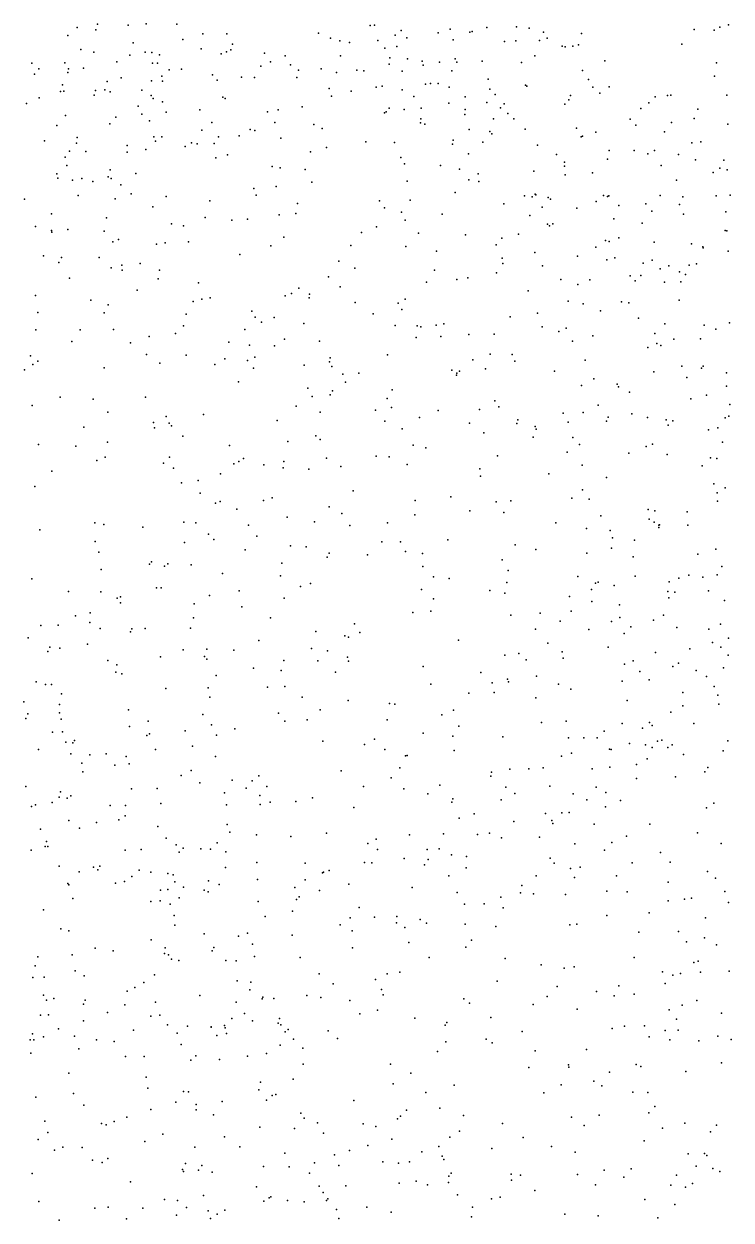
# Model space of a CAD drawing. Header units: metres. Extents: x -23.9 to 23.9, y -28.5 to 28.5.
# Drawn here: x -2.513 to -1.803, y -2.392 to -1.191 of the extents above; entities that cross this region are included whole.
import ezdxf

# ---------------------------------------------------------------- set-up
doc = ezdxf.new("R2010")
doc.units = ezdxf.units.M

msp = doc.modelspace()

# ---------------------------------------------------------------- linework, layer by layer
for p in [(-2.4593, -1.1944, 3.1175), (-2.4403, -1.1967, 3.0386), (-2.4387, -1.1913, -7.6052), (-2.4079, -1.192, -6.5539), (-2.3899, -1.1909, 4.5947), (-2.3593, -1.191, -10.595), (-2.2168, -1.2003, -6.5965), (-2.1651, -1.1924, -0.316), (-2.1608, -1.1921, 2.6743), (-2.1341, -1.1975, -6.0742), (-2.0967, -1.1999, -0.2078), (-2.0849, -1.1962, -6.51), (-2.065, -1.1992, -7.564), (-2.0628, -1.1984, 4.6218), (-2.0481, -1.1945, -7.2345), (-2.0183, -1.1939, -6.2629), (-2.0056, -1.1952, 3.3008), (-1.9911, -1.1991, -7.4011), (-1.9531, -1.2004, -0.9899), (-1.8398, -1.1964, 3.8541), (-1.8199, -1.1971, 24.5927), (-1.8143, -1.1943, 4.7745), (-1.8054, -1.1917, 25.7989), (-2.4686, -1.2026, 2.961), (-2.4029, -1.21, -7.0948), (-2.3532, -1.2064, 3.0728), (-2.3329, -1.201, 16.9084), (-2.309, -1.201, -6.0224), (-2.3034, -1.2111, 3.1247), (-2.2049, -1.2051, 2.8494), (-2.1955, -1.2079, -7.6762), (-2.1858, -1.2097, 26.7362), (-2.1574, -1.2076, 24.1589), (-2.14, -1.2023, 7.0792), (-2.1284, -1.2047, 9.7336), (-2.0817, -1.2069, -7.1639), (-2.0304, -1.2084, 24.274), (-2.0188, -1.2078, 26.2001), (-1.9951, -1.2077, -7.4838), (-1.9874, -1.2052, -6.3751), (-1.9559, -1.2118, 4.1168), (-1.8522, -1.2111, 3.9277), (-2.4554, -1.2165, -5.7341), (-2.4425, -1.2194, -10.3156), (-2.4062, -1.2223, -10.3883), (-2.391, -1.2192, -5.577), (-2.3842, -1.2196, -10.6874), (-2.3765, -1.2219, -5.4859), (-2.3346, -1.2158, 25.752), (-2.3147, -1.2208, 2.3517), (-2.3093, -1.2188, 0.1589), (-2.3049, -1.217, 2.9702), (-2.2712, -1.2203, 7.0176), (-2.2504, -1.223, 2.3847), (-2.195, -1.223, 0.1021), (-2.1504, -1.2151, 3.179), (-2.1382, -1.2135, 2.5423), (-1.9999, -1.2228, -6.1371), (-1.9724, -1.2131, 26.273), (-1.9695, -1.2139, 26.5303), (-1.9617, -1.2131, -0.0932), (-2.5047, -1.2302, 0.3474), (-2.4976, -1.236, -6.5995), (-2.4715, -1.23, 26.6412), (-2.4678, -1.2361, -6.0049), (-2.4527, -1.2354, 6.8536), (-2.4192, -1.229, 4.3619), (-2.3837, -1.2303, -6.6475), (-2.3787, -1.2303, 26.6955), (-2.3546, -1.2364, -7.728), (-2.2747, -1.2333, 4.3393), (-2.2651, -1.229, 3.0513), (-2.245, -1.2318, -7.7283), (-2.2144, -1.2361, -6.6625), (-2.1461, -1.2312, -0.7194), (-2.1454, -1.225, -6.6323), (-2.1278, -1.2259, -7.072), (-2.113, -1.2283, 2.7871), (-2.112, -1.2323, -0.2836), (-2.0956, -1.2294, 2.71), (-2.0797, -1.2259, 26.6372), (-2.0781, -1.2294, -7.6578), (-2.0526, -1.2282, 1.3053), (-2.0132, -1.2295, -6.5275), (-1.9295, -1.2278, 25.7304), (-1.8176, -1.2298, 3.6329), (-2.502, -1.2414, -7.6739), (-2.4684, -1.2396, -7.0696), (-2.4289, -1.2487, -7.7302), (-2.4151, -1.2451, -5.1898), (-2.3847, -1.2479, 24.0487), (-2.3741, -1.2434, 2.3069), (-2.3735, -1.2485, 26.1773), (-2.367, -1.2371, -10.5057), (-2.3235, -1.2421, 1.211), (-2.3185, -1.2473, 6.9672), (-2.2942, -1.2443, -5.9487), (-2.2811, -1.2446, 26.137), (-2.2388, -1.2448, 3.1299), (-2.2369, -1.2374, -7.0317), (-2.199, -1.2398, 25.6243), (-2.1786, -1.2374, 26.1511), (-2.1715, -1.2379, 2.4275), (-2.133, -1.2383, 0.0712), (-2.0833, -1.2381, 2.6173), (-2.0467, -1.2464, -7.0982), (-1.9519, -1.2376, -6.4616), (-1.946, -1.2468, 3.3325), (-1.8194, -1.2432, 1.2986), (-2.4759, -1.2588, 26.2832), (-2.4738, -1.2521, 5.9483), (-2.4724, -1.2583, 6.1356), (-2.4409, -1.2578, -10.8977), (-2.4315, -1.2571, 25.8165), (-2.4262, -1.2591, 6.0767), (-2.3942, -1.2574, -7.0163), (-2.2064, -1.2557, 26.6303), (-2.1842, -1.2583, 4.5798), (-2.1591, -1.2544, 4.3006), (-2.1532, -1.2533, 2.9199), (-2.1331, -1.2569, -7.7409), (-2.1097, -1.2515, 2.4711), (-2.1044, -1.2508, 4.5961), (-2.0967, -1.2507, 4.2635), (-2.0858, -1.2543, -0.7769), (-2.045, -1.2565, -6.6239), (-2.0092, -1.2525, -0.8799), (-2.0079, -1.2535, -7.6467), (-1.9415, -1.2544, 0.008), (-1.9345, -1.2603, -0.1393), (-1.9252, -1.2541, -6.1883), (-2.5101, -1.2707, 2.2705), (-2.4972, -1.2652, 26.4206), (-2.442, -1.2623, -5.6747), (-2.385, -1.2627, -5.3731), (-2.383, -1.2659, -5.9361), (-2.3736, -1.269, 0.1838), (-2.313, -1.2644, -6.7113), (-2.3105, -1.2656, 26.6183), (-2.2039, -1.2634, 7.0151), (-2.1214, -1.2636, -0.3689), (-2.0863, -1.2704, 26.426), (-2.0698, -1.264, 25.6074), (-2.0479, -1.2697, 2.7587), (-2.0398, -1.2619, -0.2297), (-2.0305, -1.2711, 2.685), (-1.9699, -1.2714, -6.5802), (-1.9657, -1.2671, -6.0724), (-1.9639, -1.2629, -7.1515), (-1.8853, -1.27, -7.4302), (-1.879, -1.2641, 4.044), (-1.8667, -1.2629, 25.7795), (-1.8634, -1.2625, 4.7193), (-1.8073, -1.2625, 3.8374), (-2.4708, -1.2827, -6.6913), (-2.4205, -1.2844, 26.3672), (-2.398, -1.2736, 1.1701), (-2.3943, -1.2816, 2.2479), (-2.3697, -1.2795, 26.55), (-2.3361, -1.277, -21.593), (-2.2681, -1.2791, -6.9653), (-2.2574, -1.2771, 26.2375), (-2.2332, -1.2741, 2.3113), (-2.1507, -1.2802, 26.3266), (-2.1492, -1.279, 2.3535), (-2.1461, -1.2754, 26.5339), (-2.1311, -1.2769, 25.5271), (-2.114, -1.2756, -0.6711), (-2.0702, -1.2817, 2.8632), (-2.0696, -1.2769, -7.0331), (-2.0344, -1.2752, -5.9906), (-2.027, -1.2808, 7.0478), (-1.8933, -1.2757, -7.5076), (-1.8364, -1.2766, 3.5001), (-2.4797, -1.2927, -10.9714), (-2.4263, -1.2912, -5.604), (-2.3867, -1.2881, -6.7297), (-2.3239, -1.2897, -10.6104), (-2.2607, -1.29, 6.9714), (-2.2215, -1.2918, 0.0848), (-2.2132, -1.296, 26.4198), (-2.1146, -1.2903, 7.0284), (-2.1144, -1.2863, -0.5965), (-2.1104, -1.2915, -5.9228), (-2.0412, -1.2861, 4.2385), (-2.0209, -1.2861, 2.5858), (-2.0094, -1.2964, 1.3346), (-1.9581, -1.2957, -0.202), (-1.9041, -1.2864, -6.5042), (-1.8986, -1.2926, -0.903), (-1.8626, -1.2899, -7.308), (-1.8401, -1.2858, 3.9776), (-1.8061, -1.2916, 3.5667), (-2.4918, -1.3083, -5.0753), (-2.4592, -1.305, 2.2107), (-2.3822, -1.3044, 6.8614), (-2.3804, -1.3087, 25.7712), (-2.3741, -1.3044, -7.8214), (-2.3341, -1.2976, -10.7183), (-2.3172, -1.3043, -5.8674), (-2.2966, -1.3034, 0.1146), (-2.2854, -1.2969, 26.4804), (-2.2808, -1.2979, 26.3524), (-2.2549, -1.3055, 24.035), (-2.0818, -1.3076, 3.1828), (-2.0656, -1.2969, -7.7593), (-2.045, -1.299, 0.0141), (-2.0431, -1.3013, -0.7384), (-1.9533, -1.3042, 4.6504), (-1.952, -1.3037, 3.2901), (-1.9386, -1.2995, 7.0358), (-1.8697, -1.2992, 3.4081), (-2.467, -1.3187, -5.8889), (-2.4597, -1.3106, -5.1386), (-2.4506, -1.3188, 6.7724), (-2.4091, -1.3129, -5.318), (-2.4089, -1.3196, -10.9176), (-2.3902, -1.3168, -6.9306), (-2.3507, -1.3139, -6.7987), (-2.3443, -1.3101, -10.3863), (-2.3388, -1.3112, 4.5689), (-2.3216, -1.3109, -10.4632), (-2.225, -1.3193, 2.2523), (-2.2088, -1.3149, -6.8791), (-2.1696, -1.3093, 1.3111), (-2.1407, -1.3098, 24.0802), (-2.0826, -1.3117, 2.9545), (-2.0521, -1.3097, 18.8709), (-1.9973, -1.3125, -0.276), (-1.9252, -1.3179, -6.6141), (-1.9003, -1.3181, 1.3367), (-1.8797, -1.3178, -0.1876), (-1.8423, -1.3101, 24.4746), (-1.8332, -1.3092, -6.2513), (-2.4712, -1.3247, 1.1256), (-2.3201, -1.3252, 6.0368), (-2.3083, -1.3223, 6.9174), (-2.1343, -1.325, -6.7729), (-2.1307, -1.3315, 3.1388), (-2.0663, -1.3213, 2.3781), (-1.9781, -1.3219, -0.7988), (-1.9702, -1.3296, -6.6782), (-1.9269, -1.3265, 4.1485), (-1.8866, -1.3214, -7.6236), (-1.8556, -1.322, 5.8504), (-1.8387, -1.3273, -7.5572), (-1.8103, -1.3276, -6.3665), (-2.4796, -1.3414, 6.2708), (-2.4697, -1.3329, -5.6717), (-2.4279, -1.3443, -10.1915), (-2.426, -1.3373, 5.9433), (-2.4003, -1.3412, 23.9814), (-2.2636, -1.334, 4.5623), (-2.2556, -1.3352, 1.289), (-2.2303, -1.3369, 4.3659), (-2.0944, -1.3329, 1.3376), (-2.0755, -1.3368, -7.8202), (-2.0566, -1.3415, -5.885), (-2.0008, -1.3388, 2.8799), (-1.9702, -1.3337, 0.007), (-1.9693, -1.3425, 2.4973), (-1.9419, -1.3404, -5.9704), (-1.8731, -1.3331, -7.1395), (-1.8208, -1.3402, 1.3337), (-1.8143, -1.3358, -6.1852), (-1.8069, -1.3372, 5.9279), (-2.4786, -1.3456, -6.8625), (-2.4639, -1.3479, 6.6939), (-2.4546, -1.3459, 4.5819), (-2.4433, -1.3492, -10.9915), (-2.4249, -1.3459, -5.5236), (-2.4154, -1.3523, 4.4022), (-2.2819, -1.3561, -10.6371), (-2.2596, -1.3541, 2.1903), (-2.2237, -1.3499, -7.877), (-2.1281, -1.3487, 6.9855), (-2.0662, -1.3474, -6.9369), (-2.056, -1.349, 4.6018), (-1.8578, -1.3476, 6.9904), (-2.512, -1.3669, 2.1556), (-2.4582, -1.363, -5.1946), (-2.4211, -1.3665, -7.8821), (-2.405, -1.3615, -5.8114), (-2.37, -1.3643, -10.2507), (-2.3261, -1.3685, -10.8287), (-2.2795, -1.3627, -10.5108), (-2.1557, -1.3686, 4.3466), (-2.1248, -1.3679, 2.2486), (-2.0799, -1.3601, 25.6007), (-2.0101, -1.3633, -0.5677), (-2.0025, -1.3644, -0.4687), (-1.9996, -1.3618, 6.9953), (-1.9989, -1.3626, 25.6956), (-1.9865, -1.3653, 4.2333), (-1.9841, -1.3668, -0.6678), (-1.9308, -1.3632, 2.7394), (-1.9269, -1.3642, 2.6081), (-1.9256, -1.3634, -7.7453), (-1.8739, -1.363, -7.6931), (-1.8512, -1.3644, 24.3877), (-1.818, -1.3634, -6.1021), (-1.8038, -1.3627, -0.8496), (-2.3831, -1.3744, 2.1459), (-2.2381, -1.3711, 6.9197), (-2.1507, -1.3754, -5.8105), (-2.1336, -1.3798, 25.5279), (-2.0309, -1.3716, -6.8483), (-1.9924, -1.375, 2.9453), (-1.9577, -1.3759, -5.9082), (-1.9383, -1.3693, 2.8212), (-1.9155, -1.373, -0.3304), (-1.8883, -1.3714, 24.2858), (-1.8824, -1.3789, 4.1126), (-1.8547, -1.3723, -0.798), (-1.808, -1.3795, -0.2535), (-2.4848, -1.3815, 6.507), (-2.4298, -1.3856, 25.7903), (-2.3646, -1.3917, 1.2383), (-2.3307, -1.3851, 6.1129), (-2.3041, -1.388, 0.0899), (-2.2883, -1.3868, -10.7559), (-2.2563, -1.3827, 6.0464), (-2.2397, -1.3813, 23.9914), (-2.1299, -1.3879, 24.034), (-2.093, -1.3819, 4.3115), (-2.005, -1.3833, -7.8364), (-1.9871, -1.3919, -6.9317), (-1.9818, -1.3917, 3.2176), (-1.9207, -1.3867, -7), (-1.892, -1.3908, 5.8171), (-1.8506, -1.3818, -6.6257), (-2.501, -1.3942, -7.8721), (-2.4848, -1.3984, -5.6231), (-2.4847, -1.3999, 10.993), (-2.4686, -1.3971, 6.4278), (-2.4322, -1.3988, 14.7997), (-2.3526, -1.3935, -7.9121), (-2.1739, -1.4004, 6.0208), (-2.1587, -1.3945, 6.9334), (-2.1167, -1.4008, 4.5817), (-2.0694, -1.4027, 18.2881), (-2.0161, -1.4021, 16.0602), (-1.9852, -1.3936, 2.3632), (-1.8087, -1.3982, 3.4712), (-1.8073, -1.3986, 3.984), (-2.4233, -1.4095, 1.1999), (-2.4176, -1.4072, 4.5735), (-2.3795, -1.412, 6.2203), (-2.371, -1.4105, 6.736), (-2.3473, -1.4097, -5.7738), (-2.2647, -1.4136, 16.4075), (-2.2517, -1.4051, 4.3953), (-2.1845, -1.4134, -7.9216), (-2.1294, -1.4144, -25.4004), (-2.0386, -1.4128, 3.1684), (-2.033, -1.4059, 3.0317), (-1.9386, -1.4151, 4.6577), (-1.9289, -1.4084, 24.2056), (-1.9251, -1.4093, 1.3622), (-1.9155, -1.4055, -0.5034), (-1.88, -1.4099, 6.9381), (-1.8426, -1.4118, 5.9837), (-1.8314, -1.4145, 5.7714), (-1.8309, -1.4155, -0.3648), (-2.4929, -1.4236, 2.1122), (-2.4749, -1.4254, -5.5463), (-2.437, -1.4252, 6.5349), (-2.296, -1.4224, 2.1252), (-2.0987, -1.419, -7.9045), (-2.0327, -1.4261, 24.088), (-1.9997, -1.4204, -5.8385), (-1.957, -1.424, -6.7995), (-1.9275, -1.4278, 2.8944), (-1.9195, -1.4258, -7.8042), (-1.8822, -1.4279, -5.9317), (-1.8057, -1.4191, -7.0981), (-2.4776, -1.4304, -5.2673), (-2.4249, -1.4358, -5.7615), (-2.4143, -1.4331, 6.3475), (-2.4141, -1.4382, 0.1595), (-2.3959, -1.4315, -10.173), (-2.3767, -1.4381, 4.4095), (-2.1967, -1.429, 0.0399), (-2.1804, -1.436, 4.5751), (-2.1007, -1.4382, 6.0415), (-2.0383, -1.4406, 5.9848), (-2.032, -1.4313, 1.3647), (-1.9921, -1.4338, -22.7254), (-1.891, -1.4311, 2.8054), (-1.8741, -1.4367, 2.7162), (-1.8652, -1.4337, 25.7867), (-1.8547, -1.4397, 3.3737), (-1.8449, -1.4332, 0.0115), (-1.8376, -1.4317, -0.5718), (-2.4667, -1.4462, 23.9364), (-2.3779, -1.4469, 6.6397), (-2.3375, -1.4509, 0.1042), (-2.207, -1.4448, 5.9544), (-2.1085, -1.4501, 5.971), (-2.0781, -1.4476, 25.587), (-2.0671, -1.4458, 6.8941), (-1.9738, -1.4474, 25.7089), (-1.9568, -1.4526, 5.9707), (-1.9445, -1.4478, 5.8455), (-1.9041, -1.4438, 4.1572), (-1.8991, -1.4487, 6.0478), (-1.8936, -1.4434, 5.9332), (-1.8698, -1.4501, -6.7132), (-1.8533, -1.4499, 24.2929), (-1.8487, -1.4423, 4.0777), (-2.5011, -1.4634, 1.1303), (-2.3988, -1.458, -11.0072), (-2.2503, -1.4638, -10.7197), (-2.2441, -1.4616, -10.4989), (-2.2368, -1.4561, -10.579), (-2.2259, -1.4622, 6.8018), (-2.1952, -1.4548, 2.1405), (-2.0064, -1.4588, 4.2623), (-2.4455, -1.4682, -11.0633), (-2.428, -1.4728, 25.7534), (-2.3428, -1.4695, -10.2243), (-2.3341, -1.4672, 25.6882), (-2.3256, -1.466, 6.6827), (-2.2263, -1.466, -7.9644), (-2.1801, -1.4705, 6.1227), (-2.137, -1.4712, 25.5129), (-2.13, -1.4671, -5.7497), (-1.9664, -1.4691, 1.3736), (-1.9513, -1.4718, 24.1369), (-1.9129, -1.47, 6.8641), (-1.9054, -1.471, 2.4121), (-1.855, -1.4683, -7.7822), (-2.4985, -1.4805, -5.444), (-2.4321, -1.4809, 4.5758), (-2.3499, -1.4824, 6.5632), (-2.284, -1.4794, 6.2183), (-2.2805, -1.4852, -10.3256), (-2.2614, -1.4855, 6.7291), (-2.1621, -1.482, 1.3484), (-2.1332, -1.4776, 0.012), (-2.0245, -1.485, 4.6241), (-1.9971, -1.4812, 6.0815), (-1.9341, -1.4789, 2.344), (-1.8958, -1.4861, 24.2058), (-2.5005, -1.4981, 5.8931), (-2.456, -1.498, 0.1861), (-2.4227, -1.4978, 4.4213), (-2.3524, -1.4938, 6.4674), (-2.291, -1.4975, 4.408), (-2.2741, -1.4902, 5.9418), (-2.2316, -1.4915, -10.644), (-2.1401, -1.4936, 4.5862), (-2.1178, -1.4938, 4.3453), (-2.1143, -1.4948, 24.0011), (-2.0989, -1.4933, 2.1642), (-2.0913, -1.4919, 11.148), (-1.9926, -1.495, 2.2528), (-1.9758, -1.4996, -0.008), (-1.9683, -1.4962, 3.1908), (-1.8694, -1.4918, -6.9462), (-1.8299, -1.4934, 2.6843), (-1.8181, -1.4972, -6.7053), (-1.8044, -1.4908, -7.0204), (-2.4644, -1.5097, -7.9695), (-2.4056, -1.511, 2.0487), (-2.3868, -1.5047, -10.1409), (-2.3606, -1.5016, 23.922), (-2.3068, -1.5103, 6.3621), (-2.2511, -1.5072, -10.3861), (-2.216, -1.5094, 4.3864), (-2.119, -1.5057, 6.1419), (-2.0942, -1.5046, 1.366), (-2.0661, -1.5026, 6.8128), (-2.0405, -1.5022, -7.9389), (-1.9621, -1.5092, 4.6549), (-1.9416, -1.5041, 4.2124), (-1.8793, -1.5017, -6.8022), (-1.8775, -1.5116, 4.1333), (-1.8603, -1.5072, 4.7258), (-1.8336, -1.5071, 2.7754), (-2.506, -1.5241, -5.6163), (-2.3896, -1.5229, 5.9184), (-2.3499, -1.5233, -10.9767), (-2.2863, -1.5132, 25.6268), (-2.2611, -1.5142, 1.3174), (-2.1477, -1.5232, 6.7502), (-2.0446, -1.5224, -5.746), (-2.0226, -1.5227, 6.1465), (-1.8864, -1.5156, 5.795), (-1.8735, -1.5136, -5.8563), (-2.5037, -1.5328, 0.2334), (-2.4985, -1.5294, 23.9125), (-2.4322, -1.5361, -5.705), (-2.3762, -1.5315, 1.2479), (-2.321, -1.5328, -5.6928), (-2.3109, -1.5271, 2.0519), (-2.2882, -1.5287, -10.2702), (-2.2823, -1.5364, 6.4931), (-2.2808, -1.5254, 6.5885), (-2.2314, -1.5333, 0.0426), (-2.2058, -1.53, 25.5599), (-2.2053, -1.526, 2.0876), (-2.2037, -1.5349, -8.0035), (-2.0621, -1.5281, -0.0009), (-2.02, -1.5294, 24.0549), (-1.9493, -1.5283, 6.1532), (-1.8522, -1.5344, 6.7436), (-1.8327, -1.5363, 2.8399), (-1.8309, -1.5344, 0.0071), (-2.5121, -1.5382, 1.1236), (-2.1926, -1.5424, 6.6513), (-2.1765, -1.5414, 23.9595), (-2.083, -1.5386, 6.1999), (-2.0783, -1.5435, 25.5864), (-2.0781, -1.5414, 6.7336), (-2.0755, -1.5394, 4.6165), (-2.0492, -1.5372, 4.2992), (-1.98, -1.5394, 1.398), (-1.9407, -1.5473, 3.051), (-1.8805, -1.5402, 2.9606), (-1.8473, -1.5459, 1.3898), (-1.8075, -1.5413, 4.7793), (-2.2972, -1.5502, -8.0168), (-2.2277, -1.5564, -10.734), (-2.2029, -1.5591, 6.5396), (-2.19, -1.5505, -25.8935), (-2.143, -1.5582, 6.2827), (-1.9531, -1.554, 6.7226), (-1.9173, -1.5524, 3.2636), (-1.9159, -1.5551, 6.2324), (-1.9048, -1.5605, -5.8103), (-1.8075, -1.5544, 2.5917), (-2.4762, -1.5657, 4.6146), (-2.443, -1.5675, 4.4196), (-2.3905, -1.5654, 0.137), (-2.2234, -1.5649, -5.6841), (-2.2052, -1.5632, 6.4432), (-2.1479, -1.5669, 1.4027), (-2.0399, -1.5691, -7.9718), (-1.8433, -1.5672, 6.6489), (-1.8275, -1.5635, 4.0551), (-2.5043, -1.5739, -10.0239), (-2.4283, -1.5806, 1.2044), (-2.3324, -1.5828, 4.407), (-2.2393, -1.5746, 1.3782), (-2.2154, -1.5807, -10.5067), (-2.1596, -1.5787, 0.0226), (-2.1438, -1.5761, 6.3679), (-2.097, -1.5789, 6.6199), (-2.0555, -1.578, 6.302), (-2.036, -1.5752, 1.4274), (-1.9715, -1.5815, 6.65), (-1.9512, -1.5809, 24.0566), (-1.9363, -1.5735, 4.2022), (-1.9024, -1.5824, -7.8981), (-1.8053, -1.5845, 2.5206), (-1.804, -1.573, 6.3716), (-2.4526, -1.5958, -5.6602), (-2.3824, -1.5911, 2.0205), (-2.3817, -1.5965, 23.9039), (-2.3697, -1.5851, 11.7505), (-2.3669, -1.5917, -8.0233), (-2.3646, -1.5943, 4.5984), (-2.2585, -1.589, -10.328), (-2.1505, -1.5896, -5.6841), (-2.1157, -1.5861, -8.0075), (-2.0653, -1.5918, -5.7091), (-2.0178, -1.592, 25.6905), (-2.0168, -1.5884, 4.6566), (-1.9995, -1.5951, 4.256), (-1.9665, -1.5905, 1.4596), (-1.9278, -1.5895, 6.3448), (-1.9262, -1.5858, 3.2026), (-1.8867, -1.5861, 6.5827), (-1.868, -1.5882, 4.7503), (-1.8661, -1.5936, 6.4965), (-1.8614, -1.5893, 6.4093), (-1.8162, -1.5962, -6.929), (-1.8089, -1.5863, 25.8263), (-2.3532, -1.6046, -5.6712), (-2.2198, -1.6045, 4.3785), (-2.2152, -1.608, -10.6803), (-2.1331, -1.5973, 2.0879), (-2.051, -1.6012, 6.4694), (-2.0016, -1.6056, 1.5844), (-1.9984, -1.5976, 2.1837), (-1.9617, -1.6061, 6.4804), (-1.8254, -1.5982, 1.4393), (-2.4979, -1.6132, 2.0138), (-2.4604, -1.6146, 0.2005), (-2.4286, -1.6109, 25.6685), (-2.3064, -1.6142, 0.0855), (-2.2479, -1.6101, 2.0382), (-2.1221, -1.6137, 5.8794), (-2.1091, -1.6164, 4.3295), (-1.9674, -1.6207, -7.9599), (-1.9551, -1.6131, 3.1334), (-1.8882, -1.6152, 1.599), (-1.8816, -1.6127, 5.7524), (-1.8116, -1.6108, -6.8339), (-2.4394, -1.6291, -8.027), (-2.4311, -1.6257, 4.6226), (-2.3726, -1.6318, 1.2358), (-2.3664, -1.6259, -11.0219), (-2.3018, -1.6326, 25.5267), (-2.297, -1.6301, 1.2887), (-2.2922, -1.627, -19.5008), (-2.2517, -1.6303, 4.6115), (-2.2091, -1.6268, 5.8872), (-2.1591, -1.6248, 23.9556), (-2.1461, -1.6253, 1.5817), (-2.0372, -1.6243, 5.8409), (-1.9054, -1.6219, 2.2808), (-1.867, -1.6231, 4.0996), (-1.8236, -1.6266, 3.4238), (-1.8171, -1.6271, 1.603), (-2.4846, -1.64, -11.1318), (-2.3626, -1.6368, 0.128), (-2.3152, -1.6426, -10.9518), (-2.2717, -1.6335, -5.6544), (-2.2523, -1.6364, 1.4356), (-2.2266, -1.638, 0.0533), (-2.1945, -1.6353, 1.5205), (-2.1279, -1.6331, 25.5737), (-2.0551, -1.6374, -8.0041), (-2.0544, -1.6447, 1.6878), (-1.9858, -1.6424, 1.7039), (-1.9524, -1.6338, 5.7946), (-1.832, -1.6344, 0.0184), (-2.5015, -1.6551, 25.6704), (-2.3545, -1.6514, 19.2958), (-2.3378, -1.6492, 2.0052), (-1.9278, -1.6462, -5.758), (-1.8202, -1.6526, 1.6778), (-1.8087, -1.6565, 2.4332), (-2.3357, -1.6618, 5.8756), (-2.2635, -1.6667, -10.2876), (-2.1821, -1.6597, 1.6533), (-2.0843, -1.6656, 2.0936), (-1.9626, -1.6671, 4.716), (-1.9521, -1.6586, 4.2054), (-1.9452, -1.668, 18.9103), (-1.8169, -1.6617, 24.0364), (-2.3205, -1.672, 4.3955), (-2.3156, -1.6704, 4.6251), (-2.299, -1.6781, 1.5329), (-2.2722, -1.6692, -10.8925), (-2.2063, -1.6758, 2.0299), (-2.1198, -1.6694, 1.7349), (-2.065, -1.6796, 25.69), (-2.0387, -1.6706, -5.6905), (-2.0238, -1.6695, 11.6516), (-1.8862, -1.6782, 3.0513), (-1.8793, -1.6798, -7.9211), (-1.8469, -1.6808, 5.6905), (-1.8164, -1.6701, 24.1435), (-2.4414, -1.6917, -5.6561), (-2.3521, -1.6909, -10.1518), (-2.3401, -1.6916, -20.3366), (-2.2484, -1.686, -10.828), (-2.2209, -1.6907, 4.6434), (-2.1936, -1.6823, 15.953), (-2.1476, -1.6916, 5.8493), (-2.1203, -1.6836, 0.0256), (-2.0308, -1.6812, 1.7782), (-1.9787, -1.6916, 2.1614), (-1.9337, -1.6848, 3.148), (-1.8851, -1.6881, 1.7791), (-1.88, -1.6912, 3.3617), (-2.4966, -1.6986, 5.817), (-2.4324, -1.6935, 1.9823), (-2.3932, -1.6961, 25.5467), (-2.3273, -1.7032, 1.3214), (-2.2871, -1.6942, 23.908), (-2.1854, -1.6944, 25.5604), (-1.9479, -1.6973, 0.0177), (-1.9243, -1.6994, 2.2177), (-1.8755, -1.6965, 2.2881), (-1.8753, -1.694, 23.9376), (-1.8748, -1.6937, -5.7807), (-1.8464, -1.6939, 4.8268), (-2.4412, -1.7105, 1.1638), (-2.3516, -1.7115, -11.0032), (-2.322, -1.7083, 1.25), (-2.2789, -1.705, 0.0888), (-2.2452, -1.7148, 1.7303), (-2.2295, -1.7159, -10.3955), (-2.1534, -1.7109, -5.6494), (-2.1348, -1.7108, 25.6497), (-2.0871, -1.7089, 5.8167), (-2.0195, -1.7137, 4.2423), (-1.9228, -1.717, 4.7794), (-1.9218, -1.7069, 5.7311), (-1.8997, -1.7092, 4.1152), (-2.4373, -1.7211, -10.0629), (-2.2904, -1.7189, 25.4482), (-2.2083, -1.7262, -10.5259), (-2.2062, -1.7222, 23.9387), (-2.1679, -1.7239, -8.0544), (-2.1297, -1.7206, 1.8139), (-2.1125, -1.7225, 15.0116), (-2.0325, -1.7287, 1.8459), (-1.9989, -1.7184, 24.0045), (-1.9475, -1.7222, 3.2853), (-1.901, -1.726, 23.841), (-1.8361, -1.723, 3.4557), (-1.8181, -1.7183, 2.954), (-2.4351, -1.7384, 4.386), (-2.3867, -1.7333, 1.4928), (-2.3847, -1.731, 1.4061), (-2.3715, -1.7351, 1.5776), (-2.3682, -1.733, 4.6762), (-2.3448, -1.734, 0.1454), (-2.2537, -1.7322, 5.8362), (-2.1124, -1.7355, 23.9401), (-2.0266, -1.7395, 23.8941), (-1.8123, -1.7356, 0.0505), (-2.5047, -1.748, 7.8722), (-2.3132, -1.7424, -5.6345), (-2.255, -1.7448, -8.0666), (-2.2249, -1.7526, 0.0861), (-2.1016, -1.746, 4.2866), (-2.0858, -1.7475, -8.037), (-2.028, -1.7515, 4.7422), (-1.9567, -1.7456, -7.9847), (-1.9388, -1.7522, 3.2205), (-1.9362, -1.7513, 1.8805), (-1.899, -1.7451, -7.9444), (-1.865, -1.7508, 1.8648), (-1.8553, -1.7471, 3.0216), (-1.8453, -1.7441, 4.8781), (-1.8311, -1.7463, 3.968), (-1.8169, -1.7438, 3.5269), (-2.4677, -1.7605, 25.5199), (-2.4355, -1.7611, 1.4499), (-2.3794, -1.757, -10.1265), (-2.3747, -1.7569, 18), (-2.3264, -1.7647, 16.9793), (-2.2967, -1.76, -10.9144), (-2.2351, -1.7557, -10.7673), (-2.1135, -1.7586, 4.7111), (-2.0449, -1.7597, 1.9203), (-2.0298, -1.7623, 2.1151), (-1.9431, -1.7587, 4.1463), (-1.9202, -1.7546, -5.7401), (-1.8663, -1.7607, 4.0374), (-1.8592, -1.7613, 23.6744), (-1.8256, -1.7601, -8.5714), (-2.419, -1.7672, 5.7964), (-2.4157, -1.766, 1.3148), (-2.4156, -1.772, 0.2135), (-2.3417, -1.7729, 5.8038), (-2.2938, -1.7759, -10.2531), (-2.2515, -1.7674, -10.3501), (-2.1014, -1.7681, 25.7421), (-1.965, -1.7656, 0.0397), (-1.9427, -1.7707, 2.1857), (-1.9148, -1.774, 3.361), (-1.8652, -1.767, 5.6227), (-1.8094, -1.7697, -8.4714), (-2.4609, -1.785, 1.0997), (-2.4461, -1.7821, -5.6474), (-2.3423, -1.787, 1.7576), (-2.2653, -1.7872, -10.8417), (-2.1223, -1.7816, 0.0607), (-2.1043, -1.7803, 5.7738), (-2.0241, -1.7845, 25.8269), (-1.9946, -1.7825, 5.7245), (-1.9633, -1.7803, 4.7964), (-1.9144, -1.7868, 3.1144), (-1.8708, -1.7845, 3.4324), (-2.4957, -1.7947, 0.323), (-2.4784, -1.7944, 1.9766), (-2.4463, -1.7917, 1.5854), (-2.4361, -1.7979, 4.7315), (-2.4044, -1.798, 1.6844), (-2.3909, -1.7978, -11.0398), (-2.3455, -1.7975, -8.0687), (-2.2195, -1.8008, -10.6573), (-2.1807, -1.7932, -5.6369), (-1.9991, -1.7983, 4.1898), (-1.9745, -1.7905, 3.2898), (-1.9455, -1.7988, 23.7335), (-1.9228, -1.7909, -8.5974), (-1.9036, -1.796, -8.7063), (-1.8806, -1.7893, -8.4837), (-1.8574, -1.7968, -8.7857), (-1.8253, -1.7984, 2.3393), (-1.8136, -1.7935, 3.8557), (-2.5082, -1.8071, -11.1339), (-2.4055, -1.8012, 23.9067), (-2.277, -1.8098, -5.6242), (-2.1904, -1.805, 23.9541), (-2.187, -1.8064, -8.0659), (-2.1756, -1.8018, 1.9013), (-2.0763, -1.8096, -5.6599), (-1.9869, -1.8126, 1.9663), (-1.9102, -1.8028, 4.0747), (-1.8216, -1.8117, 2.9851), (-1.8054, -1.8075, 1.9178), (-2.4887, -1.8207, 1.4942), (-2.4866, -1.8165, 1.4128), (-2.4766, -1.8174, 1.3393), (-2.4488, -1.8134, 0.2702), (-2.3529, -1.8191, 4.734), (-2.3291, -1.8185, -10.9485), (-2.3019, -1.8194, 1.8424), (-2.224, -1.8178, -10.4795), (-2.208, -1.8202, 4.7356), (-2.03, -1.8247, 4.7953), (-2.0158, -1.8229, 0.0626), (-1.9724, -1.8213, -5.6965), (-1.9264, -1.8164, -8.7717), (-1.8787, -1.822, -8.3667), (-1.8444, -1.8183, 4.9574), (-1.8131, -1.8165, -7.8907), (-1.8059, -1.8247, -8.9017), (-2.4283, -1.8298, 5.7503), (-2.4194, -1.8344, 1.1337), (-2.3756, -1.8263, -10.1465), (-2.3315, -1.8259, 0.1751), (-2.3289, -1.8286, 1.9443), (-2.2516, -1.8299, 5.7668), (-2.2175, -1.8301, -10.5556), (-2.1878, -1.8265, 0.1012), (-2.1869, -1.8307, 22.9733), (-2.112, -1.8358, -8.0542), (-2.0085, -1.8291, -8.589), (-1.9714, -1.8275, -8.4443), (-1.9099, -1.8336, 5.5982), (-1.901, -1.8303, 1.96), (-1.8613, -1.836, 3.0448), (-1.8557, -1.8325, 23.5746), (-2.4205, -1.8415, 1.7473), (-2.4145, -1.8432, 1.9599), (-2.3196, -1.8448, 5.7513), (-2.2823, -1.8375, -21.4744), (-2.2544, -1.8398, 1.9047), (-2.2, -1.8415, 4.2921), (-2.0539, -1.8418, 2.0316), (-2.0272, -1.8485, 15.5844), (-1.9981, -1.8456, 3.2376), (-1.8944, -1.8411, 4.0179), (-1.8379, -1.8401, 5.491), (-1.8276, -1.846, 3.6788), (-1.8106, -1.8374, 22.5525), (-2.5004, -1.8513, -8.0365), (-2.4909, -1.8541, 4.8065), (-2.4848, -1.8539, 5.7014), (-2.3701, -1.858, 1.8156), (-2.3277, -1.8572, -10.2329), (-2.268, -1.8567, 23.9129), (-2.2508, -1.8561, -10.4013), (-2.1043, -1.8538, 25.8108), (-2.0427, -1.8522, -8.028), (-2.0262, -1.8514, -8.6821), (-1.9761, -1.8537, -8.817), (-1.9638, -1.8587, 4.8861), (-1.9121, -1.8508, -8.874), (-1.8852, -1.8493, -5.7572), (-1.8197, -1.856, 25.9646), (-2.5126, -1.8713, -9.5832), (-2.475, -1.8633, 4.3274), (-2.326, -1.8667, 4.3148), (-2.2334, -1.8666, -10.6317), (-2.1873, -1.8702, 11.9264), (-2.0661, -1.8628, 0.094), (-2.0405, -1.8621, 5.665), (-1.9987, -1.8673, 2.0992), (-1.9071, -1.8701, 5.5383), (-1.8512, -1.8621, 3.8662), (-1.8162, -1.8648, 5.3711), (-2.5086, -1.8835, -10.0516), (-2.477, -1.8823, 1.6953), (-2.4768, -1.8742, 0.364), (-2.4075, -1.8793, 4.8019), (-2.3331, -1.8841, 4.7938), (-2.2572, -1.8829, 4.7891), (-2.2153, -1.8793, 25.6868), (-2.1457, -1.8732, 5.7078), (-2.1404, -1.8738, 4.7981), (-2.0933, -1.8845, 4.2043), (-2.0815, -1.8799, 4.838), (-1.8635, -1.8817, -8.9595), (-1.8514, -1.8754, 11.0848), (-1.8152, -1.8738, 2.3615), (-2.5108, -1.8881, 1.2659), (-2.4752, -1.8889, -9.6422), (-2.4065, -1.8962, 4.3058), (-2.3878, -1.8907, 25.3843), (-2.3242, -1.8945, -8.0669), (-2.2507, -1.8908, -10.7066), (-2.2283, -1.8894, -8.0657), (-2.148, -1.8894, -5.644), (-2.0762, -1.8958, -8.7463), (-1.9931, -1.8922, -8.8842), (-1.9685, -1.8909, -5.7058), (-1.9121, -1.893, 19.7562), (-1.8849, -1.892, 5.0528), (-1.882, -1.8951, 2.138), (-1.8404, -1.893, -8.2127), (-2.4838, -1.902, -9.8601), (-2.474, -1.9016, 1.1574), (-2.3892, -1.9052, 5.6687), (-2.3866, -1.9036, 23.9122), (-2.3508, -1.9005, -10.9347), (-2.3192, -1.9049, -5.6344), (-2.3008, -1.8984, -10.3095), (-2.1608, -1.9089, 4.2272), (-2.1118, -1.9028, -8.5772), (-2.0823, -1.9058, -8.437), (-2.0318, -1.9065, 18.3176), (-1.9659, -1.9075, 2.0234), (-1.9506, -1.9076, 4.9786), (-1.9372, -1.9076, 3.4545), (-1.9301, -1.9009, 25.9411), (-1.8917, -1.8977, 3.0755), (-2.498, -1.9192, -9.9302), (-2.4705, -1.9118, 0.969), (-2.4636, -1.9127, -10.097), (-2.4618, -1.9103, -9.7728), (-2.3806, -1.9193, 4.8535), (-2.3433, -1.9159, 1.9002), (-2.2127, -1.9109, 5.6679), (-2.1707, -1.9143, 0.1556), (-2.1505, -1.9194, 4.8611), (-2.0808, -1.9201, -8.0336), (-1.9248, -1.9189, -7.9608), (-1.9232, -1.9194, 2.202), (-1.9047, -1.9131, 3.5395), (-1.8887, -1.9144, 0.1303), (-1.882, -1.9173, 3.8131), (-1.8769, -1.9108, -8.0629), (-1.8725, -1.9097, 5.3549), (-1.8664, -1.9172, 5.2746), (-1.862, -1.9147, 2.2985), (-1.8109, -1.9207, 2.9388), (-1.8063, -1.9105, 0.1451), (-2.4655, -1.9236, -9.4918), (-2.4545, -1.9328, -5.6574), (-2.4466, -1.9247, 4.8791), (-2.4299, -1.9235, -9.6991), (-2.4099, -1.9263, 25.3011), (-2.3205, -1.9262, -10.8707), (-2.1298, -1.9255, 23.8827), (-2.1279, -1.9252, -8.5011), (-1.9732, -1.926, -8.013), (-1.9632, -1.923, 4.0365), (-1.8871, -1.9285, 5.2076), (-1.8507, -1.9241, -7.9083), (-2.4535, -1.9416, 1.8092), (-2.4214, -1.9348, -9.6143), (-2.407, -1.9337, -10.9922), (-2.3448, -1.9404, 5.6275), (-2.1941, -1.9408, 10.3448), (-2.1352, -1.9376, 5.6135), (-2.0433, -1.9419, 10.8122), (-2.0251, -1.939, -5.6891), (-2.0058, -1.9388, -8.944), (-1.9915, -1.9375, -8.2455), (-1.9422, -1.9385, -8.0988), (-1.9246, -1.9369, 3.9275), (-1.8977, -1.9344, -9.0137), (-1.8292, -1.9418, 23.4604), (-1.8263, -1.9373, 2.0237), (-2.5107, -1.9564, 1.7422), (-2.3548, -1.9452, 0.2978), (-2.3361, -1.9526, -10.2774), (-2.3037, -1.9499, -10.806), (-2.2837, -1.9508, -10.4039), (-2.2767, -1.9457, 25.6288), (-2.2687, -1.9563, -5.6378), (-2.1718, -1.9564, -8.6207), (-2.1442, -1.9477, -8.7494), (-2.0952, -1.9549, -8.8563), (-2.0441, -1.9461, 3.2247), (-2.029, -1.9571, 5.0011), (-1.9848, -1.9559, 23.5823), (-1.9382, -1.9571, 5.3436), (-1.8979, -1.9484, 3.6862), (-1.8588, -1.9467, 3.0182), (-2.4773, -1.967, -9.9782), (-2.4759, -1.9618, -9.3881), (-2.4691, -1.968, 0.4919), (-2.4656, -1.9657, 0.8906), (-2.4045, -1.9587, 0.361), (-2.379, -1.9584, -10.2202), (-2.3113, -1.9628, 4.2454), (-2.2894, -1.958, -8.0636), (-2.2757, -1.9654, 15.3478), (-2.2229, -1.9677, 4.9153), (-2.1314, -1.9588, 4.9214), (-2.1071, -1.9638, 4.1454), (-2.0821, -1.9687, 3.3245), (-2.0198, -1.9634, 5.4781), (-1.9613, -1.9639, 3.1489), (-1.9286, -1.9623, 5.262), (-2.505, -1.9765, 1.1138), (-2.5009, -1.9748, 0.6596), (-2.4843, -1.9725, -11.0517), (-2.426, -1.9754, -9.8867), (-2.4105, -1.9753, 5.5636), (-2.3752, -1.9735, -9.6672), (-2.3094, -1.9749, 4.9183), (-2.2756, -1.9745, -10.4948), (-2.2654, -1.972, -10.5717), (-2.2397, -1.9714, 5.5869), (-2.1815, -1.9776, -8.5026), (-2.0833, -1.9721, 5.5203), (-2.0337, -1.9696, -8.0109), (-1.9478, -1.9699, -8.1703), (-1.9288, -1.9767, 3.8489), (-1.914, -1.9704, -8.0411), (-1.8276, -1.9778, 2.362), (-1.8203, -1.9732, -5.8227), (-2.4676, -1.9904, -10.1017), (-2.4399, -1.9926, 23.9245), (-2.4173, -1.9897, 1.9102), (-2.4111, -1.9859, -9.4597), (-2.0757, -1.988, 4.0865), (-2.0609, -1.9838, 25.8964), (-2.021, -1.9916, 4.0221), (-1.9891, -1.9836, 5.123), (-1.9828, -1.9904, 5.1979), (-1.9729, -1.9828, -9.0331), (-1.9653, -1.9825, 3.5181), (-2.4959, -1.9992, -8.0158), (-2.4569, -1.9982, 5.4763), (-2.3781, -1.9965, -9.8078), (-2.3085, -1.9944, 5.5511), (-2.306, -2.0022, 0.3146), (-2.2791, -2.0048, 4.9753), (-2.2091, -2.0032, -8.5659), (-2.1256, -2.0049, 23.7892), (-2.0915, -2.004, -8.2638), (-2.0575, -2.0047, -8.9729), (-2.0455, -2.0031, 5.386), (-1.9818, -1.9935, -8.0591), (-1.9403, -1.9941, 0.1831), (-1.8844, -1.9942, 2.289), (-1.8366, -2.0028, -9.114), (-2.4914, -2.0165, 5.3634), (-2.4901, -2.0117, 1.9707), (-2.4885, -2.0165, 5.1319), (-2.3698, -2.0084, -9.5255), (-2.3597, -2.0149, 4.2053), (-2.3185, -2.013, -5.6546), (-2.2447, -2.0065, 5.5124), (-2.1674, -2.0136, 5.0374), (-2.1592, -2.0094, 4.1291), (-2.0333, -2.008, 5.3095), (-1.9952, -2.0074, -8.1331), (-1.9598, -2.0139, -7.9623), (-1.9226, -2.0126, 25.9774), (-1.908, -2.0061, 2.1429), (-1.813, -2.0137, 0.2255), (-2.5053, -2.0204, 5.2877), (-2.4109, -2.0204, 0.8812), (-2.3949, -2.0196, 5.0525), (-2.3568, -2.0224, 25.301), (-2.3529, -2.0182, -9.7395), (-2.335, -2.0188, 23.8897), (-2.3255, -2.0193, 5.4749), (-2.31, -2.0218, -10.695), (-2.1578, -2.0197, 3.3014), (-2.1309, -2.0288, 0.237), (-2.1078, -2.0197, 3.3743), (-2.0959, -2.0188, 23.7026), (-2.0834, -2.0251, 3.2186), (-2.0685, -2.0268, 5.2509), (-1.9845, -2.0282, 3.5885), (-1.9298, -2.0203, 23.4885), (-1.8736, -2.0225, -7.8985), (-2.4773, -2.0364, 1.0441), (-2.4427, -2.0375, 0.6814), (-2.4384, -2.0399, 5.1816), (-2.4364, -2.0365, -10.212), (-2.3971, -2.0403, -10.8907), (-2.3103, -2.0378, 5.0769), (-2.2789, -2.0328, 4.1692), (-2.2304, -2.0334, 0.3029), (-2.2064, -2.0408, -25.5129), (-2.1709, -2.0327, -8.351), (-2.1636, -2.033, 5.4103), (-2.1106, -2.035, 5.31), (-2.107, -2.0298, 5.159), (-2.0688, -2.0381, 3.996), (-1.9803, -2.0334, 3.8155), (-1.9639, -2.0387, 3.1226), (-1.9544, -2.0373, 2.1959), (-1.9022, -2.0331, 0.2276), (-1.864, -2.0322, 11.772), (-2.457, -2.0419, -9.3098), (-2.4117, -2.0518, 0.6166), (-2.4044, -2.0467, -9.9591), (-2.3851, -2.0423, 5.3603), (-2.3683, -2.0437, 0.469), (-2.3629, -2.045, -8.0297), (-2.361, -2.0521, -10.7917), (-2.3275, -2.0509, 25.546), (-2.2783, -2.0497, 5.3919), (-2.2302, -2.0499, -5.6696), (-2.213, -2.0429, 5.1178), (-2.2118, -2.0423, 25.7634), (-2.0862, -2.0462, 3.453), (-1.9984, -2.0461, 12.5326), (-1.9599, -2.0478, -5.7521), (-1.918, -2.046, 3.0567), (-1.8659, -2.0524, 23.4288), (-1.8264, -2.0418, 2.0756), (-1.8186, -2.0485, 2.4569), (-2.4686, -2.0539, 1.871), (-2.4676, -2.0552, -10.1334), (-2.4208, -2.0534, 25.1793), (-2.3756, -2.0605, 4.1516), (-2.3683, -2.0596, -9.4341), (-2.3525, -2.0575, -9.8568), (-2.3317, -2.0605, 5.2524), (-2.3276, -2.0622, -9.5562), (-2.3165, -2.0547, -10.578), (-2.2407, -2.0576, -8.6797), (-2.2158, -2.0608, -8.4088), (-2.1866, -2.0543, 5.2592), (-2.1231, -2.0577, 4.0386), (-2.0777, -2.0629, -8.191), (-2.0144, -2.0632, 3.6847), (-2.0129, -2.0557, 18.6448), (-2.0012, -2.064, 25.9498), (-1.969, -2.0649, -8.1004), (-1.9277, -2.0616, -7.9203), (-1.9072, -2.062, -22.5716), (-1.8091, -2.0618, -6.9409), (-2.4636, -2.0687, -10.9428), (-2.3854, -2.0719, -10.3446), (-2.3758, -2.0712, 0.9307), (-2.3659, -2.0744, 0.5524), (-2.3567, -2.0682, 25.4042), (-2.2775, -2.0717, -8.0288), (-2.2389, -2.0699, -8.7504), (-2.2364, -2.0672, 4.0952), (-2.0703, -2.0745, 23.6206), (-2.0508, -2.0743, 3.5865), (-2.0339, -2.0675, -9.0589), (-1.866, -2.0712, -8.0521), (-1.8497, -2.0694, 0.2903), (-1.8425, -2.0684, -5.8455), (-1.8056, -2.0729, 2.5296), (-2.4929, -2.0802, -7.9875), (-2.3619, -2.0858, 0.7589), (-2.2706, -2.087, -8.6142), (-2.243, -2.0815, 23.8178), (-2.1853, -2.0882, 3.3794), (-2.176, -2.078, -8.9113), (-2.1608, -2.0875, 0.3383), (-2.1385, -2.0869, 25.8551), (-2.0317, -2.0783, 3.7534), (-1.9275, -2.0859, -9.1349), (-1.885, -2.0832, 2.1342), (-1.8286, -2.0881, -9.1769), (-2.4755, -2.0993, 23.8645), (-2.4676, -2.1011, -10.2178), (-2.3612, -2.0956, -10.4673), (-2.1951, -2.0951, -8.302), (-2.1387, -2.0933, -8.9776), (-2.1303, -2.0979, 23.7075), (-2.115, -2.0899, 3.2142), (-2.1085, -2.0935, 3.5289), (-2.0697, -2.0944, 3.8258), (-2.0389, -2.0968, 0.3149), (-1.9648, -2.0951, 0.3031), (-1.9576, -2.0946, 2.247), (-2.3848, -2.1104, -10.7503), (-2.3317, -2.1044, 4.0797), (-2.2974, -2.1067, 25.6495), (-2.2881, -2.1035, -9.6303), (-2.2433, -2.1057, 0.4353), (-2.1833, -2.1013, 3.4571), (-2.1263, -2.113, 3.9132), (-2.0635, -2.1107, 25.9132), (-1.8954, -2.1025, 2.9915), (-1.8556, -2.1018, 2.4167), (-1.8476, -2.1122, -6.827), (-1.8295, -2.1084, -7.824), (-2.4412, -2.1187, -5.7079), (-2.4229, -2.1213, -9.2691), (-2.3715, -2.1239, -10.5319), (-2.3708, -2.1184, -8.0026), (-2.3676, -2.1252, -9.9922), (-2.3238, -2.1213, 23.2389), (-2.322, -2.118, 0.6419), (-2.2833, -2.1148, 0.4974), (-2.1827, -2.1184, 3.9598), (-2.0692, -2.1178, 3.1691), (-1.8176, -2.1154, 2.7716), (-2.5012, -2.1365, 4.0399), (-2.4988, -2.1272, 1.0196), (-2.4642, -2.1254, -10.114), (-2.3645, -2.1297, 25.2502), (-2.3572, -2.1312, -9.349), (-2.3099, -2.1309, -9.8781), (-2.2995, -2.1314, 3.4188), (-2.2813, -2.1271, -8.4676), (-2.2355, -2.1279, -8.8598), (-2.106, -2.1279, 3.7686), (-2.0295, -2.1291, -5.7514), (-1.9936, -2.1353, -7.9308), (-1.9001, -2.1281, -7.8714), (-1.8402, -2.1329, 2.4867), (-1.836, -2.1317, -6.9496), (-2.5038, -2.1482, 1.8715), (-2.4922, -2.1477, 3.2766), (-2.4611, -2.1414, -10.8492), (-2.452, -2.1465, 3.3978), (-2.3815, -2.1455, 4.022), (-2.2163, -2.1443, 0.5074), (-2.1482, -2.1444, -8.1915), (-2.1355, -2.1426, 0.4217), (-1.9705, -2.1387, 23.4686), (-1.9605, -2.1373, 0.3664), (-1.8716, -2.1423, 0.4014), (-1.8614, -2.1459, -5.8727), (-1.8535, -2.1442, 2.8547), (-1.8337, -2.1426, 26.0212), (-1.8049, -2.1417, -7.7674), (-2.4012, -2.158, 3.2692), (-2.3924, -2.1532, 3.4551), (-2.2986, -2.1516, 3.2589), (-2.2858, -2.1604, 23.7973), (-2.2848, -2.1528, 0.8371), (-2.2023, -2.1545, 3.8826), (-2.1599, -2.1502, -5.7198), (-2.1539, -2.1602, -9.0116), (-2.0378, -2.1519, 23.5367), (-1.9775, -2.157, 3.0609), (-1.9154, -2.1565, 2.15), (-1.869, -2.1542, -8.0019), (-2.4929, -2.1657, 19.9665), (-2.49, -2.1709, 3.9503), (-2.4826, -2.1691, -10.2448), (-2.451, -2.1708, -10.1783), (-2.4089, -2.1619, -10.6384), (-2.3806, -2.1729, 7.2383), (-2.3361, -2.1663, 3.9484), (-2.2996, -2.1728, 3.5414), (-2.2735, -2.1696, -9.5087), (-2.2729, -2.1677, -8.8106), (-2.2619, -2.1692, 25.7023), (-2.2286, -2.1661, 3.594), (-2.2147, -2.1681, 3.217), (-2.1855, -2.1711, 25.8088), (-2.1521, -2.1656, -8.0897), (-2.071, -2.1694, -7.9387), (-1.9876, -2.1673, 2.1694), (-1.938, -2.1621, 2.3262), (-1.9203, -2.1666, 0.4533), (-1.9001, -2.1649, 2.3951), (-1.8374, -2.1712, 23.371), (-2.4528, -2.1749, -10.389), (-2.4287, -2.1832, 3.5284), (-2.4113, -2.1756, -5.7381), (-2.2911, -2.1841, 3.8832), (-2.1755, -2.1845, 0.6754), (-2.1577, -2.1809, 0.5892), (-2.0655, -2.174, 0.4836), (-2.0014, -2.1752, -9.1479), (-1.9575, -2.1799, 25.9734), (-1.8649, -2.1804, -7.7967), (-1.8519, -2.1758, 2.7612), (-1.8125, -2.1838, 0.5769), (-2.4961, -2.1859, -10.8072), (-2.4878, -2.1857, 25.0952), (-2.4527, -2.1917, -10.6994), (-2.3852, -2.1869, -9.2775), (-2.3761, -2.1858, -10.0427), (-2.3686, -2.1956, 3.8631), (-2.3486, -2.1969, 3.2345), (-2.3113, -2.1963, 3.6596), (-2.3041, -2.1892, -7.9686), (-2.2831, -2.1916, 0.7288), (-2.2575, -2.1938, -8.8742), (-2.2562, -2.1892, 3.7508), (-2.2546, -2.1957, -9.5779), (-2.1202, -2.1889, 25.8681), (-2.0899, -2.1958, -9.093), (-2.0882, -2.1933, 0.5744), (-2.044, -2.1884, -5.7862), (-1.9099, -2.1968, 2.9024), (-1.8898, -2.1966, 0.582), (-1.8577, -2.1898, 2.5948), (-2.5039, -2.2045, 2.0961), (-2.4931, -2.2076, 3.7667), (-2.478, -2.1995, 3.854), (-2.462, -2.2069, 0.961), (-2.4026, -2.201, 3.6091), (-2.3588, -2.2041, 25.377), (-2.3248, -2.1976, 3.8007), (-2.3247, -2.1978, 17.0368), (-2.319, -2.2063, -8.5368), (-2.3107, -2.1987, -8.712), (-2.3092, -2.2042, -8.4615), (-2.2503, -2.2026, -8.3012), (-2.2475, -2.2004, -9.709), (-2.2074, -2.2016, -8.0323), (-2.0124, -2.2022, 0.576), (-1.9222, -2.1992, -5.8652), (-1.885, -2.2076, 2.8231), (-1.8689, -2.2014, -5.9207), (-1.8559, -2.2011, 23.7219), (-1.8163, -2.2071, -5.983), (-2.5065, -2.2107, -5.7952), (-2.5026, -2.2106, -10.3418), (-2.4576, -2.2198, 1.9914), (-2.4398, -2.2108, 3.6678), (-2.4219, -2.2123, 3.7684), (-2.3547, -2.2155, 25.291), (-2.2555, -2.216, -9.8202), (-2.2421, -2.2101, -5.7497), (-2.2326, -2.2192, 23.7328), (-2.198, -2.2095, -8.9815), (-2.0893, -2.2126, 3.1177), (-2.0488, -2.2101, 0.6826), (-2.0426, -2.2138, 2.2583), (-1.9479, -2.2204, -6.9014), (-1.8642, -2.2106, 2.6783), (-1.8352, -2.2116, -7.9245), (-1.8029, -2.2102, -7.6962), (-2.5058, -2.2239, -10.4179), (-2.4105, -2.2273, -9.2188), (-2.3919, -2.2273, 9.725), (-2.345, -2.2312, 25.1994), (-2.3401, -2.2266, 0.8651), (-2.3164, -2.2304, 19.4417), (-2.2882, -2.2271, 3.2045), (-2.269, -2.2245, 18.3814), (-2.0977, -2.2225, 2.2028), (-1.9995, -2.2216, 23.4829), (-2.4675, -2.2442, -10.1717), (-2.2322, -2.235, 0.7543), (-2.1448, -2.2351, -7.9193), (-2.1244, -2.2442, 0.7274), (-2.0059, -2.2386, -8.0312), (-1.966, -2.2358, 2.3629), (-1.9656, -2.2382, -6.8216), (-1.925, -2.243, -7.7943), (-1.8983, -2.2355, -6.7095), (-1.8934, -2.2375, -6.998), (-1.8482, -2.2425, -6.6524), (-1.8126, -2.2336, -7.0811), (-2.39, -2.248, 2.0847), (-2.2753, -2.2533, 10.6791), (-2.2424, -2.2501, -9.5179), (-2.1419, -2.2548, -5.7955), (-2.0808, -2.2561, 23.5763), (-1.9733, -2.2559, 2.1475), (-1.9405, -2.2522, 0.7233), (-1.9325, -2.2567, -5.9125), (-2.5006, -2.2682, 2.1401), (-2.4628, -2.2647, 23.7877), (-2.3881, -2.2591, -10.1033), (-2.3526, -2.2627, -5.7904), (-2.3473, -2.2629, -7.9109), (-2.277, -2.2607, -9.9252), (-2.2634, -2.2667, -8.9214), (-2.2597, -2.2654, 18.7964), (-2.1093, -2.2634, -8.0934), (-1.9907, -2.264, 22.4463), (-1.9015, -2.2633, 2.1378), (-1.8864, -2.2635, -7.7352), (-2.4524, -2.2764, -7.8813), (-2.3853, -2.2806, 8.1595), (-2.36, -2.2732, -9.2615), (-2.3397, -2.2811, -8.4885), (-2.3396, -2.2755, 25.4738), (-2.3135, -2.2727, -10.0048), (-2.269, -2.2713, -7.9123), (-2.1814, -2.2716, 25.7961), (-2.0953, -2.2793, -9.1248), (-1.8795, -2.2775, -7.9295), (-2.4917, -2.2924, 1.9116), (-2.422, -2.2926, -5.8243), (-2.4094, -2.2884, 25.1187), (-2.3225, -2.2861, -8.4103), (-2.2348, -2.2844, -9.8298), (-2.2314, -2.2893, -5.8082), (-2.1378, -2.2899, -24.9111), (-2.1347, -2.2872, -20.3672), (-2.1287, -2.2814, 3.0882), (-2.0714, -2.2865, 2.3033), (-1.9632, -2.2883, 2.8679), (-1.9354, -2.2862, 2.7985), (-1.8853, -2.2839, -9.2415), (-2.4885, -2.3036, -5.8609), (-2.4349, -2.2946, 0.9245), (-2.4302, -2.296, 2.15), (-2.3731, -2.3053, 3.1557), (-2.276, -2.2983, 0.8199), (-2.2409, -2.2996, 25.699), (-2.2178, -2.294, 3.1244), (-2.2118, -2.3043, -9.6721), (-2.1721, -2.295, 23.6839), (-2.1595, -2.2977, 2.1729), (-2.0755, -2.3022, -6.8873), (-2.0323, -2.2947, 0.7575), (-1.9505, -2.2965, 2.5069), (-1.8718, -2.2995, -7.6723), (-1.8494, -2.2942, -6.053), (-1.8237, -2.3031, 26.0009), (-1.8174, -2.2962, -7.1828), (-2.4983, -2.3107, -9.1183), (-2.3914, -2.3128, -9.2061), (-2.3114, -2.308, -9.3199), (-2.1676, -2.3169, -7.8554), (-2.1433, -2.3103, -5.8422), (-2.085, -2.3084, 2.1625), (-2.0114, -2.3087, -9.1889), (-1.89, -2.3121, -17.0747), (-2.4818, -2.3215, 3.1419), (-2.4735, -2.3184, 6.0469), (-2.454, -2.3189, -6.787), (-2.3411, -2.3185, 2.0298), (-2.2958, -2.3181, 3.1315), (-2.2509, -2.3246, -9.4444), (-2.2008, -2.3262, -9.0296), (-2.1858, -2.3216, 2.2586), (-2.1131, -2.3232, 25.8423), (-2.0963, -2.3179, 3.0067), (-2.0929, -2.3273, -7.8531), (-2.0429, -2.3197, 2.3897), (-1.9831, -2.3179, -7.7633), (-1.9595, -2.3233, 2.6185), (-1.8461, -2.3251, -6.1286), (-1.8296, -2.3249, 2.1206), (-1.8273, -2.3269, 0.7722), (-2.4438, -2.3316, -7.8287), (-2.4342, -2.3337, -6.9355), (-2.4283, -2.3297, 1.9673), (-2.3535, -2.3409, 23.7555), (-2.3504, -2.3349, -10.0747), (-2.3339, -2.3368, 25.3526), (-2.272, -2.3378, -7.8498), (-2.2463, -2.3383, -9.8804), (-2.2211, -2.3341, -9.5504), (-2.1965, -2.3367, -6.8374), (-2.1523, -2.3331, -6.7702), (-2.1366, -2.3345, -8.0984), (-2.1258, -2.3333, 2.3128), (-2.0912, -2.3307, 15.8067), (-1.903, -2.34, -6.0679), (-1.8378, -2.3375, -7.2483), (-1.8212, -2.3398, -6.2892), (-2.5044, -2.3448, -10.224), (-2.4058, -2.3533, 2.219), (-2.3524, -2.3427, -7.8351), (-2.3375, -2.3416, -6.8032), (-2.3236, -2.3436, -6.9075), (-2.226, -2.3446, -6.9314), (-2.1188, -2.3526, -5.9045), (-2.086, -2.3475, -6.7186), (-2.0837, -2.3446, -7.9227), (-2.0236, -2.3455, -7.0165), (-2.0234, -2.3517, 2.8322), (-2.0141, -2.3464, -8.0094), (-1.957, -2.3459, -6.6348), (-1.9304, -2.3414, -7.6747), (-1.9105, -2.3485, -7.1404), (-1.8577, -2.3465, -6.4753), (-1.8142, -2.3428, 23.3533), (-2.2791, -2.3583, 2.1619), (-2.2164, -2.3576, -9.7664), (-2.2124, -2.364, 5.0336), (-2.1896, -2.3573, -21.1269), (-2.136, -2.3544, -9.107), (-2.1076, -2.3562, -6.9818), (-2.0866, -2.3538, -7.7757), (-1.9998, -2.3619, 2.6785), (-1.9389, -2.3563, 2.1293), (-1.8633, -2.3565, -6.191), (-1.8485, -2.3585, -6.3595), (-1.8415, -2.3548, -7.4173), (-2.4977, -2.3728, 3.0744), (-2.3716, -2.371, 2.1568), (-2.3584, -2.3721, -8.5579), (-2.3323, -2.3669, -5.8959), (-2.2718, -2.3726, -8.2644), (-2.2666, -2.3692, 23.7375), (-2.2649, -2.3684, -9.3905), (-2.2482, -2.3719, -6.7347), (-2.2315, -2.3733, 3.0243), (-2.2089, -2.372, 23.4841), (-2.2077, -2.3703, -7.7942), (-2.0773, -2.3663, 2.4392), (-2.0435, -2.3702, 23.5353), (-2.0346, -2.3685, 2.5281), (-1.8893, -2.3711, -7.5337), (-1.8595, -2.3758, -9.2615), (-2.4416, -2.3798, -5.9396), (-2.428, -2.3787, 0.9321), (-2.3931, -2.3798, -7.7735), (-2.3596, -2.3867, -8.6483), (-2.3493, -2.3789, -8.4704), (-2.3278, -2.3822, 2.2767), (-2.3185, -2.3855, -8.8363), (-2.3109, -2.3817, -8.3453), (-2.199, -2.381, -5.9235), (-2.1685, -2.3787, -6.7084), (-2.1439, -2.3836, 2.3767), (-2.0635, -2.3885, -7.7125), (-2.0625, -2.3785, -9.1632), (-1.9698, -2.3856, -6.5715), (-1.9364, -2.3875, -6.1253), (-2.4772, -2.3916, 2.2763), (-2.4098, -2.3903, 3.0568), (-2.3253, -2.39, 6.5343), (-2.1965, -2.3899, -7.0024), (-1.8764, -2.3894, 25.9517)]:
    msp.add_point(p)

doc.saveas('drawing.dxf')
